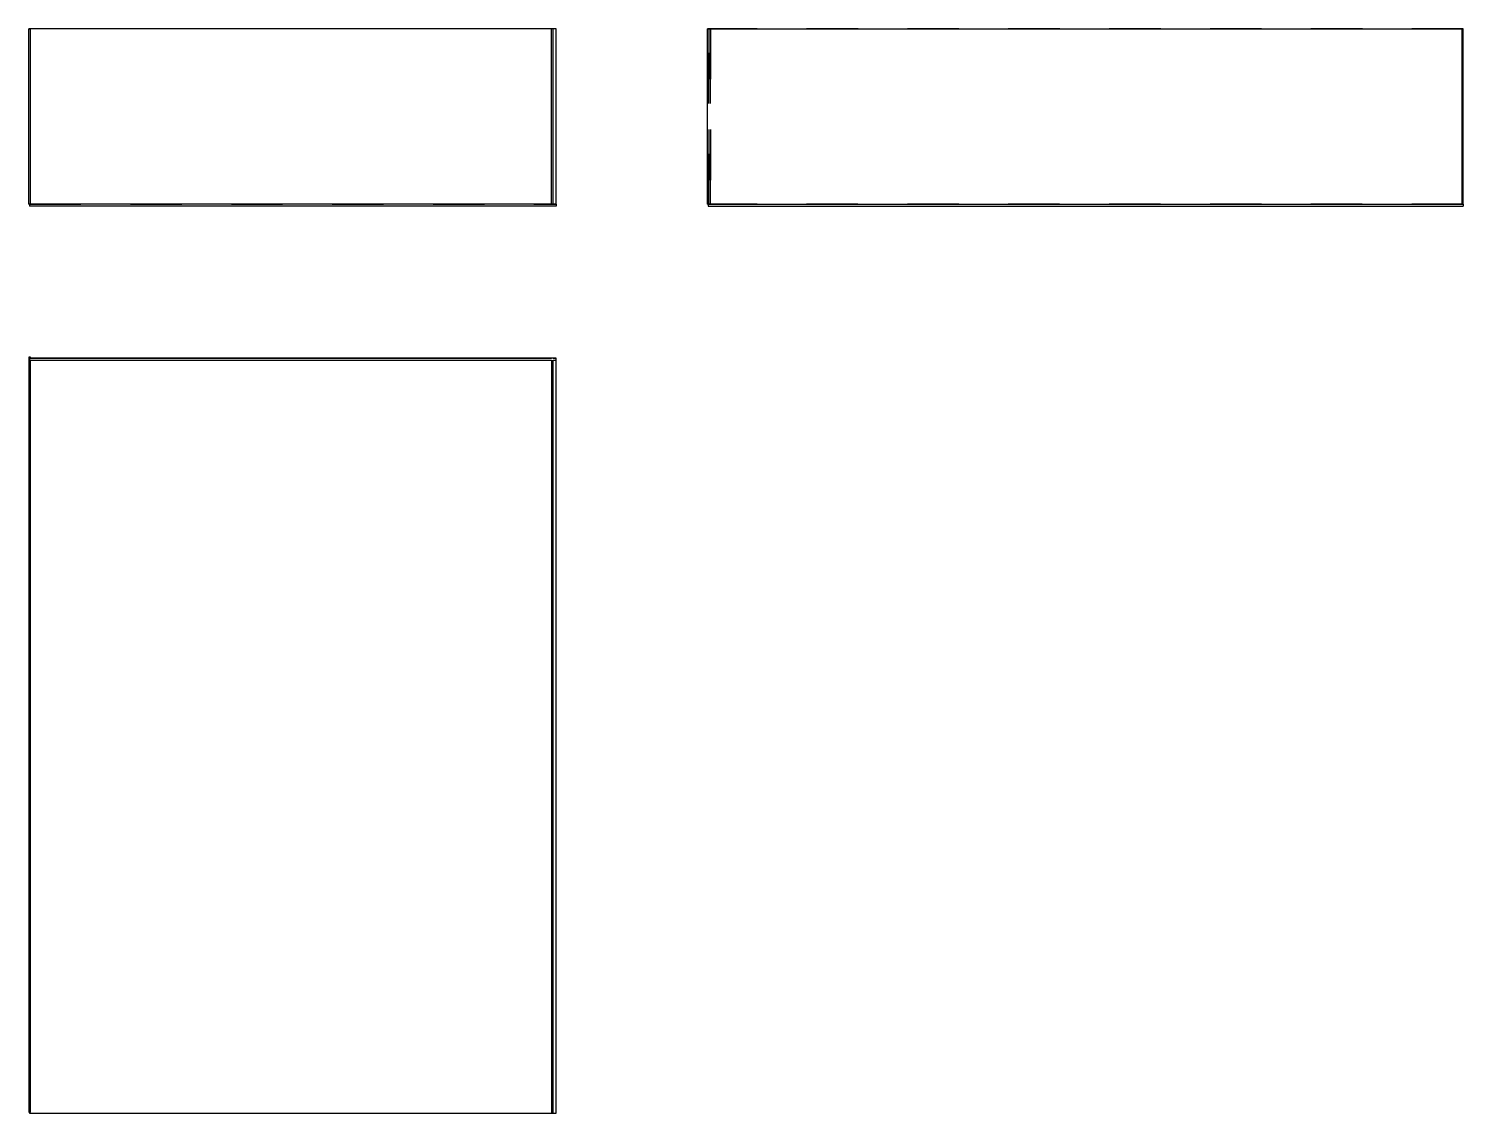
# Model space of a CAD drawing. Extents: x 0 to 2.84, y 0 to 2.15.
import ezdxf

# ---------------------------------------------------------------- set-up
doc = ezdxf.new("R2010")
doc.units = 0
doc.linetypes.add('HIDDEN', pattern=[0.074931, 0.049979, -0.024952])
for name, color, linetype in [('FRONT', 7, 'CONTINUOUS'), ('FRONT_HID', 7, 'HIDDEN'), ('LEFT', 7, 'CONTINUOUS'), ('LEFT_HID', 7, 'HIDDEN'), ('TOP', 7, 'CONTINUOUS'), ('TOP_HID', 7, 'HIDDEN')]:
    doc.layers.add(name, color=color, linetype=linetype)

msp = doc.modelspace()

# ---------------------------------------------------------------- linework, layer by layer
at = {"layer": 'FRONT'}
for p, q in [((0, 1.801818), (0, 2.149853)), ((0.00348, 2.149853), (0, 2.149853)), ((0.00348, 1.801818), (0.00348, 2.149853)), ((1.03645, 2.149853), (0.00348, 2.149853)), ((1.03993, 2.149853), (1.03645, 2.149853)), ((1.03645, 1.801818), (1.03645, 2.149853)), ((1.046027, 2.149853), (1.03993, 2.149853)), ((1.03993, 1.801818), (1.03993, 2.149853)), ((1.046027, 1.801818), (1.046027, 2.149853)), ((0.00348, 1.801818), (0, 1.801818)), ((0.001786, 1.801818), (0.001786, 1.798337)), ((1.045892, 1.798337), (0.001786, 1.798337)), ((1.045892, 1.801818), (0.00348, 1.801818)), ((1.045892, 1.801818), (1.045892, 1.798337)), ((1.046027, 1.801818), (1.045892, 1.801818))]:
    msp.add_line(p, q, dxfattribs=at)
at = {"layer": 'FRONT_HID', "linetype": 'HIDDEN'}
for p, q in [((0.001921, 2.149853), (0.00348, 2.149853)), ((0.00348, 2.149853), (0.001921, 2.149853)), ((0, 1.801818), (0.001786, 1.801818)), ((0.001786, 1.801818), (0.00348, 1.801818)), ((0.00348, 1.801818), (0.001786, 1.801818)), ((0.001786, 1.801818), (1.03645, 1.801818)), ((0.00348, 1.801818), (1.03645, 1.801818)), ((1.03645, 1.801818), (0.00348, 1.801818)), ((1.03645, 1.801818), (1.03993, 1.801818)), ((1.03993, 1.801818), (1.03645, 1.801818)), ((1.03645, 1.801818), (1.03993, 1.801818)), ((1.03993, 1.801818), (1.045892, 1.801818)), ((1.045892, 1.801818), (1.03993, 1.801818)), ((1.03993, 1.801818), (1.045892, 1.801818))]:
    msp.add_line(p, q, dxfattribs=at)
at = {"layer": 'LEFT'}
for p, q in [((1.34575, 1.801818), (1.34575, 2.149853)), ((1.34575, 2.149853), (2.842302, 2.149853)), ((2.842302, 1.801818), (2.842302, 2.149853)), ((2.842302, 2.149853), (2.844365, 2.149853)), ((2.844365, 1.801818), (2.844365, 2.149853)), ((1.34575, 1.801818), (2.842302, 1.801818)), ((1.347474, 1.801818), (1.347474, 1.798337)), ((1.347474, 1.798337), (2.844026, 1.798337)), ((2.842302, 1.801818), (2.844026, 1.801818)), ((2.844026, 1.801818), (2.844026, 1.798337)), ((2.844026, 1.801818), (2.844365, 1.801818))]:
    msp.add_line(p, q, dxfattribs=at)
at = {"layer": 'LEFT_HID', "linetype": 'HIDDEN'}
for p, q in [((1.34831, 2.149853), (1.34575, 2.149853)), ((1.34831, 2.149853), (1.347813, 2.149853)), ((1.347813, 1.801818), (1.347813, 2.149853)), ((1.347813, 1.801818), (1.347813, 2.149853)), ((1.347813, 2.149853), (1.34831, 2.149853)), ((1.34831, 2.149853), (1.35179, 2.149853)), ((1.34831, 2.149853), (1.34831, 1.801818)), ((1.35179, 2.149853), (1.34831, 2.149853)), ((1.34831, 2.149853), (1.35179, 2.149853)), ((1.34831, 1.801818), (1.34831, 2.149853)), ((1.35179, 2.149853), (1.34831, 2.149853)), ((1.34831, 1.801818), (1.34831, 2.149853)), ((1.34831, 2.149853), (1.34831, 1.801818)), ((1.35179, 2.149853), (1.34831, 2.149853)), ((2.842302, 2.149853), (1.35179, 2.149853)), ((1.35179, 1.801818), (1.35179, 2.149853)), ((1.35179, 2.149853), (1.35179, 1.801818)), ((1.35179, 2.149853), (2.842302, 2.149853)), ((2.844365, 2.149853), (1.35179, 2.149853)), ((1.35179, 1.801818), (1.35179, 2.149853)), ((1.35179, 1.801818), (1.35179, 2.149853)), ((1.347474, 1.801818), (1.34575, 1.801818)), ((1.347474, 1.801818), (2.842302, 1.801818)), ((1.34831, 1.801818), (1.347474, 1.801818)), ((1.34831, 1.801818), (1.347474, 1.801818)), ((1.347813, 1.801818), (1.34831, 1.801818)), ((1.34831, 1.801818), (1.347813, 1.801818)), ((1.35179, 1.801818), (1.34831, 1.801818)), ((1.35179, 1.801818), (1.34831, 1.801818)), ((2.842302, 1.801818), (1.35179, 1.801818)), ((1.35179, 1.801818), (2.844026, 1.801818)), ((2.844026, 1.801818), (1.35179, 1.801818)), ((2.844026, 1.801818), (1.35179, 1.801818))]:
    msp.add_line(p, q, dxfattribs=at)
at = {"layer": 'TOP'}
for p, q in [((0, 1.498614), (0, 0.002063)), ((0.00348, 1.498614), (0, 1.498614)), ((0.00348, 1.496054), (0.00348, 1.498614)), ((1.045892, 1.49689), (0.00348, 1.49689)), ((1.03645, 1.496054), (0.00348, 1.496054)), ((0.00348, 0.002063), (0.00348, 1.492574)), ((0.00348, 1.492574), (1.03645, 1.492574)), ((1.03993, 1.496551), (1.03645, 1.496551)), ((1.03645, 1.496551), (1.03645, 1.496054)), ((1.03645, 1.492574), (1.03645, 0)), ((1.03993, 1.496054), (1.03993, 1.496551)), ((1.046027, 1.496054), (1.03993, 1.496054)), ((1.03993, 0), (1.03993, 1.492574)), ((1.03993, 1.492574), (1.046027, 1.492574)), ((1.045892, 1.496054), (1.045892, 1.49689)), ((1.045892, 0.000339), (1.045892, 1.492574)), ((1.046027, 1.492574), (1.046027, 1.496054)), ((0, 0.002063), (0.00348, 0.002063)), ((0.001786, 0.002063), (0.001786, 0.000339)), ((0.001786, 0.000339), (1.03645, 0.000339)), ((1.03645, 0), (1.03993, 0)), ((1.03993, 0.000339), (1.045892, 0.000339))]:
    msp.add_line(p, q, dxfattribs=at)
at = {"layer": 'TOP_HID', "linetype": 'HIDDEN'}
for p, q in [((0.001786, 1.49689), (0.001786, 0.002063)), ((0.00348, 1.49689), (0.001786, 1.49689)), ((1.045892, 1.49689), (0.001786, 1.49689)), ((0.001786, 1.49689), (0.001786, 0.000339)), ((0.00348, 1.49689), (0.00348, 1.498614)), ((0.00348, 1.496054), (0.00348, 1.49689)), ((1.03645, 1.492574), (1.03645, 0.000339)), ((1.045892, 1.496054), (1.03993, 1.496054)), ((1.03993, 0.000339), (1.03993, 1.492574)), ((1.03993, 1.492574), (1.045892, 1.492574)), ((1.045892, 0.000339), (1.045892, 1.49689)), ((1.045892, 1.492574), (1.045892, 1.496054)), ((1.046027, 1.496054), (1.045892, 1.496054)), ((1.045892, 1.492574), (1.046027, 1.492574)), ((0, 0.002063), (0.001786, 0.002063)), ((0.001786, 0.002063), (0.00348, 0.002063)), ((0.001786, 0.000339), (1.045892, 0.000339)), ((1.03645, 0.000339), (1.03645, 0)), ((1.03645, 0.000339), (1.03993, 0.000339)), ((1.03993, 0), (1.03993, 0.000339))]:
    msp.add_line(p, q, dxfattribs=at)

doc.saveas('drawing.dxf')
